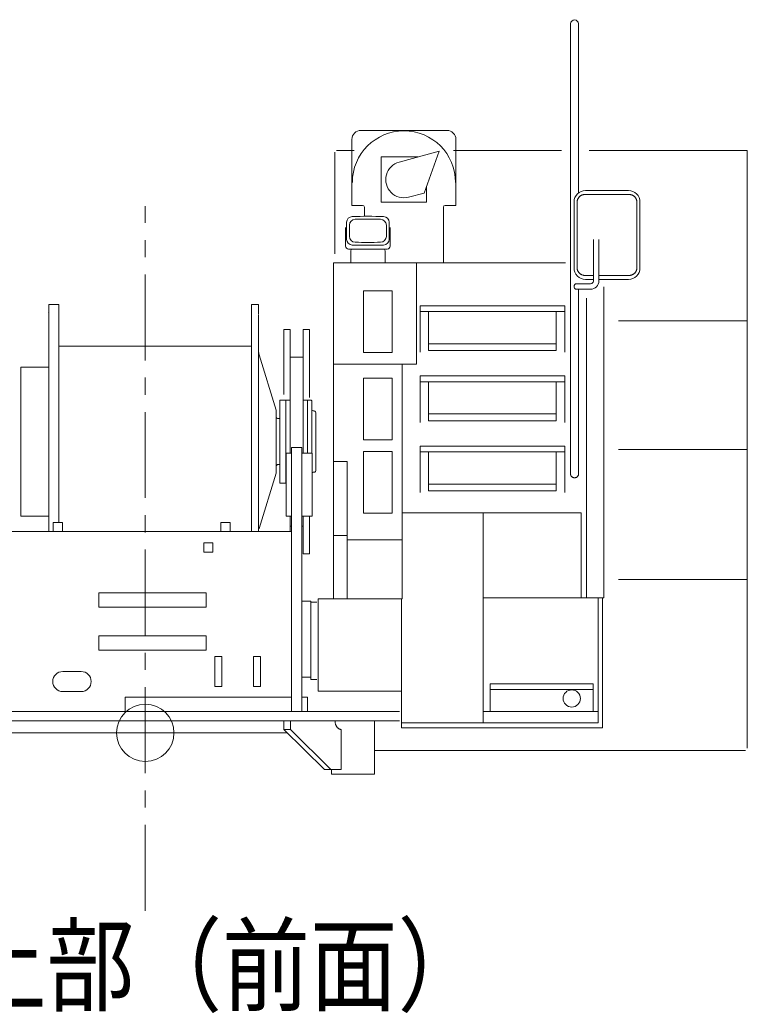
# Model space of a CAD drawing. Units: millimetres on the paper. Extents: x -420 to 420, y -297 to 297.
# Drawn here: x -61.5 to -19.2, y -234.3 to -176.5 of the extents above; entities that cross this region are included whole.
import ezdxf
from ezdxf.enums import TextEntityAlignment as Align

# ---------------------------------------------------------------- set-up
doc = ezdxf.new("R2010")
doc.units = ezdxf.units.MM
doc.linetypes.add('CHAIN1', pattern=[8, 5, -1, 1, -1])
doc.layers.add('0-0_0', color=7, linetype='Continuous', lineweight=18)
doc.styles.add('ＭＳ ゴシック', font='')
doc.styles.get('ＭＳ ゴシック').set_extended_font_data('MS Gothic')

msp = doc.modelspace()

# ---------------------------------------------------------------- linework, layer by layer
at = {"layer": '0-0_0'}
for p, q in [((-29.458, -202.96), (-29.458, -176.756)), ((-29.005, -186.597), (-29.005, -176.755)), ((-41.653, -182.959), (-36.653, -182.959)), ((-42.18, -183.485), (-42.18, -187.319)), ((-36.127, -183.485), (-36.127, -187.319)), ((-43.177, -184.224), (-43.177, -190.132)), ((-42.051, -184.124), (-43.077, -184.124)), ((-39.429, -184.797), (-37.102, -184.173)), ((-37.985, -186.601), (-37.102, -184.173)), ((-29.992, -184.124), (-36.279, -184.124)), ((-19.193, -184.124), (-28.386, -184.124)), ((-19.193, -184.124), (-19.193, -218.874)), ((-38.341, -184.502), (-40.47, -184.502)), ((-40.47, -187.135), (-40.47, -184.502)), ((-37.837, -187.135), (-37.837, -186.193)), ((-26.091, -186.453), (-28.591, -186.453)), ((-37.837, -187.135), (-40.47, -187.135)), ((-38.879, -186.841), (-37.985, -186.601)), ((-29.258, -187.12), (-29.258, -190.953)), ((-29.08, -187.12), (-29.08, -190.953)), ((-26.091, -186.676), (-28.591, -186.676)), ((-25.603, -187.12), (-25.603, -190.953)), ((-25.425, -187.12), (-25.425, -190.953)), ((-41.553, -187.319), (-42.18, -187.319)), ((-41.453, -187.419), (-41.453, -187.954)), ((-36.853, -187.419), (-36.853, -190.652)), ((-36.753, -187.319), (-36.127, -187.319)), ((-42.544, -188.596), (-42.544, -189.681)), ((-39.953, -188.596), (-39.953, -189.681)), ((-28.133, -189.303), (-28.133, -191.718)), ((-27.815, -189.303), (-27.815, -191.718)), ((-42.369, -189.857), (-40.128, -189.857)), ((-42.248, -190.652), (-42.248, -189.963)), ((-40.248, -190.652), (-40.248, -189.963)), ((-43.242, -210.19), (-43.242, -190.652)), ((-29.764, -190.652), (-43.242, -190.652)), ((-38.42, -196.559), (-38.42, -190.652)), ((-28.133, -191.397), (-28.591, -191.397)), ((-28.133, -191.62), (-28.591, -191.62)), ((-26.091, -191.397), (-27.815, -191.397)), ((-26.091, -191.62), (-27.815, -191.62)), ((-41.503, -195.881), (-41.503, -192.296)), ((-39.837, -192.296), (-41.503, -192.296)), ((-39.837, -195.881), (-39.837, -192.296)), ((-29.132, -191.877), (-28.293, -191.877)), ((-29.124, -192.195), (-28.293, -192.195)), ((-29.005, -202.96), (-29.005, -192.195)), ((-27.532, -210.137), (-27.532, -192.055)), ((-28.532, -210.137), (-28.532, -192.715)), ((-59.227, -193.087), (-59.81, -193.087)), ((-59.81, -201.053), (-59.81, -193.087)), ((-59.227, -205.757), (-59.227, -193.087)), ((-47.61, -193.087), (-48.027, -193.087)), ((-48.027, -206.29), (-48.027, -193.087)), ((-47.61, -193.617), (-47.61, -193.087)), ((-38.215, -193.152), (-29.798, -193.152)), ((-38.215, -193.152), (-38.215, -195.854)), ((-38.215, -193.485), (-29.798, -193.485)), ((-37.715, -195.757), (-37.715, -193.485)), ((-30.298, -195.757), (-30.298, -193.485)), ((-29.798, -193.152), (-29.798, -195.854)), ((-47.61, -206.29), (-47.61, -193.667)), ((-26.676, -194.032), (-19.193, -194.032)), ((-45.768, -194.533), (-45.768, -201.724)), ((-45.018, -201.724), (-45.018, -194.533)), ((-44.652, -194.533), (-45.018, -194.533)), ((-44.652, -198.492), (-44.652, -194.533)), ((-59.227, -195.502), (-48.027, -195.502)), ((-37.715, -195.364), (-30.298, -195.364)), ((-37.715, -195.757), (-30.298, -195.757)), ((-47.573, -196.006), (-46.584, -199.224)), ((-45.768, -196.137), (-45.018, -196.137)), ((-39.837, -195.881), (-41.503, -195.881)), ((-59.81, -196.72), (-61.427, -196.72)), ((-61.427, -201.053), (-61.427, -196.72)), ((-38.42, -196.559), (-43.242, -196.559)), ((-39.253, -206.735), (-39.253, -196.559)), ((-41.503, -200.958), (-41.503, -197.373)), ((-39.837, -197.373), (-41.503, -197.373)), ((-39.837, -200.958), (-39.837, -197.373)), ((-38.215, -197.235), (-38.215, -199.938)), ((-38.215, -197.235), (-29.798, -197.235)), ((-29.798, -197.235), (-29.798, -199.938)), ((-38.215, -197.569), (-29.798, -197.569)), ((-37.715, -199.84), (-37.715, -197.569)), ((-46.02, -198.637), (-45.768, -198.637)), ((-45.018, -198.637), (-44.767, -198.637)), ((-44.767, -198.637), (-44.767, -201.724)), ((-44.567, -198.637), (-44.767, -198.637)), ((-44.517, -198.687), (-44.517, -201.724)), ((-46.584, -202.876), (-46.584, -199.231)), ((-46.418, -199.72), (-46.467, -199.72)), ((-46.402, -199.72), (-46.418, -199.737)), ((-44.365, -199.27), (-44.433, -199.27)), ((-44.282, -202.753), (-44.282, -199.353)), ((-37.715, -199.448), (-30.298, -199.448)), ((-39.837, -200.958), (-41.503, -200.958)), ((-61.427, -205.387), (-61.427, -201.053)), ((-59.81, -201.053), (-59.81, -206.29)), ((-45.693, -201.39), (-45.093, -201.39)), ((-45.693, -216.757), (-45.693, -201.39)), ((-45.093, -216.757), (-45.093, -201.39)), ((-39.25, -210.19), (-39.25, -201.518)), ((-38.215, -201.319), (-38.215, -204.021)), ((-38.215, -201.319), (-29.798, -201.319)), ((-29.798, -201.319), (-29.798, -204.021)), ((-26.676, -201.515), (-19.193, -201.515)), ((-46.01, -205.39), (-46.01, -201.724)), ((-46.01, -201.724), (-45.693, -201.724)), ((-45.093, -201.724), (-44.493, -201.724)), ((-44.493, -205.39), (-44.493, -201.724)), ((-39.837, -201.623), (-41.503, -201.623)), ((-39.837, -205.208), (-39.837, -201.623)), ((-38.215, -201.652), (-29.798, -201.652)), ((-37.715, -203.924), (-37.715, -201.652)), ((-46.418, -202.387), (-46.467, -202.387)), ((-46.418, -202.37), (-46.402, -202.387)), ((-42.448, -202.207), (-43.242, -202.207)), ((-42.448, -202.207), (-42.448, -210.19)), ((-47.573, -206.1), (-46.584, -202.883)), ((-44.365, -202.837), (-44.433, -202.837)), ((-46.02, -203.47), (-46.01, -203.47)), ((-37.715, -203.531), (-30.298, -203.531)), ((-59.81, -205.387), (-61.427, -205.387)), ((-46.01, -205.39), (-45.693, -205.39)), ((-45.768, -205.39), (-45.768, -206.29)), ((-45.093, -205.39), (-44.493, -205.39)), ((-45.018, -207.574), (-45.018, -205.39)), ((-44.652, -207.574), (-44.652, -205.39)), ((-39.25, -205.19), (-28.848, -205.19)), ((-34.55, -205.19), (-34.55, -217.407)), ((-28.848, -205.19), (-28.848, -210.137)), ((-59.543, -205.757), (-59.01, -205.757)), ((-59.543, -206.29), (-59.543, -205.757)), ((-59.01, -206.29), (-59.01, -205.757)), ((-49.793, -206.29), (-49.793, -205.757)), ((-49.793, -205.757), (-49.26, -205.757)), ((-49.26, -206.29), (-49.26, -205.757)), ((-45.768, -205.97), (-45.693, -205.97)), ((-45.093, -205.97), (-45.018, -205.97)), ((-61.993, -206.29), (-45.693, -206.29)), ((-43.242, -206.517), (-42.448, -206.517)), ((-50.793, -207.474), (-50.793, -206.94)), ((-50.793, -206.94), (-50.26, -206.94)), ((-50.26, -207.474), (-50.26, -206.94)), ((-39.292, -206.774), (-42.448, -206.774)), ((-50.793, -207.474), (-50.26, -207.474)), ((-44.652, -207.574), (-45.018, -207.574)), ((-26.676, -209.074), (-19.193, -209.074)), ((-50.66, -209.84), (-56.893, -209.84)), ((-56.893, -210.674), (-56.893, -209.84)), ((-50.66, -210.674), (-50.66, -209.84)), ((-44.143, -210.19), (-44.143, -215.574)), ((-39.25, -210.19), (-44.143, -210.19)), ((-39.29, -210.19), (-39.29, -217.69)), ((-34.55, -210.137), (-27.532, -210.137)), ((-27.86, -210.137), (-27.86, -217.407)), ((-27.61, -210.137), (-27.61, -217.69)), ((-50.66, -210.674), (-56.893, -210.674)), ((-45.093, -210.34), (-44.56, -210.34)), ((-44.56, -214.89), (-44.56, -210.34)), ((-44.227, -210.39), (-44.56, -210.39)), ((-56.893, -213.174), (-56.893, -212.34)), ((-50.66, -212.34), (-56.893, -212.34)), ((-50.66, -213.174), (-50.66, -212.34)), ((-50.66, -213.174), (-56.893, -213.174)), ((-50.152, -215.29), (-50.152, -213.557)), ((-49.735, -213.557), (-50.152, -213.557)), ((-49.735, -215.29), (-49.735, -213.557)), ((-47.485, -213.557), (-47.902, -213.557)), ((-47.902, -215.29), (-47.902, -213.557)), ((-47.485, -215.29), (-47.485, -213.557)), ((-58.993, -214.424), (-57.927, -214.424)), ((-45.093, -214.757), (-44.56, -214.757)), ((-49.735, -215.29), (-50.152, -215.29)), ((-47.485, -215.29), (-47.902, -215.29)), ((-44.227, -214.89), (-44.56, -214.89)), ((-34.143, -216.737), (-34.143, -215.137)), ((-34.143, -215.137), (-28.143, -215.137)), ((-28.143, -216.737), (-28.143, -215.137)), ((-58.993, -215.59), (-57.927, -215.59)), ((-55.36, -216.757), (-55.36, -215.924)), ((-44.76, -216.757), (-44.76, -215.924)), ((-39.29, -215.574), (-44.143, -215.574)), ((-34.143, -215.47), (-28.143, -215.47)), ((-65.01, -216.757), (-39.402, -216.757)), ((-34.55, -216.74), (-27.86, -216.74)), ((-40.86, -217.29), (-40.86, -220.39)), ((-39.29, -217.407), (-27.86, -217.407)), ((-39.29, -217.69), (-27.61, -217.69)), ((-19.293, -219.024), (-40.86, -219.024)), ((-43.36, -220.124), (-43.36, -220.39))]:
    msp.add_line(p, q, dxfattribs=at)
at = {"layer": '0-0_0', "linetype": 'CHAIN1'}
msp.add_line((-54.193, -228.333), (-54.193, -187.356), dxfattribs=at)
at = {"layer": '0-0_0', "color": 2}
msp.add_line((-46.02, -198.637), (-46.363, -198.637), dxfattribs=at)
at = {"layer": '0-0_0', "color": 3}
for p, q in [((-46.363, -199.72), (-46.402, -199.72)), ((-46.363, -202.387), (-46.402, -202.387))]:
    msp.add_line(p, q, dxfattribs=at)
at = {"layer": '0-0_0', "color": 4}
for p, q in [((-55.36, -215.924), (-45.693, -215.924)), ((-45.093, -215.924), (-44.76, -215.924)), ((-65.01, -217.29), (-39.402, -217.29)), ((-46.129, -217.29), (-46.129, -217.79)), ((-45.752, -217.29), (-45.752, -217.79)), ((-64.677, -217.99), (-45.927, -217.99)), ((-46.129, -217.79), (-45.752, -217.79)), ((-46.129, -217.79), (-43.772, -220.124)), ((-45.752, -217.79), (-43.395, -220.124)), ((-42.805, -217.79), (-42.805, -220.124)), ((-43.772, -220.124), (-42.805, -220.124)), ((-43.36, -220.39), (-40.86, -220.39))]:
    msp.add_line(p, q, dxfattribs=at)
at = {"layer": '0-0_0'}
for points in [[(-45.768, -194.533), (-46.135, -194.533), (-46.135, -198.313)], [(-37.715, -199.84), (-30.298, -199.84), (-30.298, -197.569)], [(-39.837, -205.208), (-41.503, -205.208), (-41.503, -201.623)], [(-37.715, -203.924), (-30.298, -203.924), (-30.298, -201.652)]]:
    msp.add_lwpolyline(points, dxfattribs=at)
at = {"layer": '0-0_0', "color": 2}
msp.add_lwpolyline([(-46.02, -198.637), (-46.02, -203.47), (-46.363, -203.47), (-46.363, -198.637)], dxfattribs=at)
at = {"layer": '0-0_0'}
for centre, radius in [((-29.393, -215.99), 0.5), ((-54.193, -217.99), 1.667)]:
    msp.add_circle(centre, radius, dxfattribs=at)
for centre, radius, start, end in [((-29.232, -176.757), 0.227, 0.00004, 180.00004), ((-41.653, -183.485), 0.527, 90, 180), ((-39.153, -185.985), 3, 0, 180), ((-36.653, -183.485), 0.527, 0, 90), ((-39.153, -185.819), 1.058, 105, 285.00003), ((-28.591, -187.12), 0.667, 90, 179.99999), ((-26.091, -187.12), 0.667, 360, 90.00001), ((-26.091, -187.12), 0.667, 360, 90.00001), ((-28.636, -187.122), 0.444, 174.05656, 179.67946), ((-28.635, -187.127), 0.445, 167.87983, 173.50273), ((-28.635, -187.131), 0.446, 161.74082, 167.36372), ((-28.633, -187.135), 0.449, 155.66152, 161.28442), ((-28.632, -187.139), 0.452, 149.66045, 155.28334), ((-28.629, -187.143), 0.456, 143.75178, 149.37468), ((-28.627, -187.147), 0.46, 137.94496, 143.56786), ((-28.624, -187.15), 0.465, 132.2446, 137.8675), ((-28.621, -187.153), 0.469, 126.65078, 132.27368), ((-28.618, -187.156), 0.473, 121.15948, 126.78238), ((-28.614, -187.158), 0.477, 115.76316, 121.38606), ((-28.61, -187.16), 0.481, 110.45142, 116.07432), ((-28.606, -187.162), 0.484, 105.21155, 110.83445), ((-28.602, -187.163), 0.486, 100.0291, 105.652), ((-28.597, -187.164), 0.488, 94.88836, 100.51126), ((-28.593, -187.164), 0.488, 89.77277, 95.39567), ((-26.089, -187.164), 0.488, 84.63285, 90.25785), ((-26.089, -187.164), 0.488, 84.63281, 90.25781), ((-26.085, -187.164), 0.487, 79.51487, 85.13987), ((-26.085, -187.164), 0.487, 79.51482, 85.13982), ((-26.08, -187.163), 0.486, 74.37123, 79.99623), ((-26.08, -187.163), 0.486, 74.37118, 79.99618), ((-26.076, -187.162), 0.484, 69.18538, 74.81038), ((-26.076, -187.162), 0.484, 69.18533, 74.81033), ((-26.072, -187.16), 0.481, 63.94162, 69.56662), ((-26.072, -187.16), 0.481, 63.94157, 69.56657), ((-26.068, -187.158), 0.477, 58.62552, 64.25052), ((-26.068, -187.158), 0.477, 58.62548, 64.25048), ((-26.065, -187.156), 0.473, 53.22444, 58.84944), ((-26.064, -187.156), 0.473, 53.2244, 58.8494), ((-26.061, -187.153), 0.469, 47.72802, 53.35302), ((-26.061, -187.153), 0.469, 47.72798, 53.35298), ((-26.058, -187.15), 0.464, 42.12883, 47.75383), ((-26.058, -187.15), 0.464, 42.12879, 47.75379), ((-26.055, -187.146), 0.46, 36.42296, 42.04796), ((-26.055, -187.146), 0.46, 36.42292, 42.04792), ((-26.053, -187.143), 0.456, 30.61062, 36.23562), ((-26.053, -187.143), 0.456, 30.61058, 36.23558), ((-26.051, -187.139), 0.452, 24.69659, 30.32159), ((-26.051, -187.139), 0.452, 24.69655, 30.32155), ((-26.049, -187.135), 0.449, 18.69047, 24.31547), ((-26.049, -187.135), 0.449, 18.69043, 24.31543), ((-26.048, -187.131), 0.446, 12.60661, 18.23161), ((-26.048, -187.131), 0.446, 12.60657, 18.23157), ((-26.047, -187.126), 0.445, 6.46367, 12.08867), ((-26.047, -187.126), 0.445, 6.46363, 12.08863), ((-26.046, -187.122), 0.444, 0.28378, 5.90878), ((-26.046, -187.122), 0.444, 0.28373, 5.90873), ((-41.553, -187.419), 0.1, 0, 90), ((-36.753, -187.419), 0.1, 90, 180), ((-42.152, -188.3), 0.332, 91.97724, 178.91697), ((-41.976, -188.474), 0.345, 91.59158, 179.29684), ((-41.248, -214.481), 26.528, 88.02267, 91.9774), ((-41.248, -214.66), 26.541, 88.40855, 91.59147), ((-40.521, -188.474), 0.345, 0.70309, 88.40838), ((-40.344, -188.3), 0.332, 1.0829, 88.02272), ((-15.961, -188.795), 26.528, 178.91708, 181.08285), ((-15.782, -188.795), 26.541, 179.29684, 180.7032), ((-66.715, -188.795), 26.541, 359.29678, 0.70314), ((-66.536, -188.795), 26.528, 358.91713, 1.0829), ((-42.152, -189.29), 0.332, 181.08298, 268.02254), ((-41.976, -189.117), 0.345, 180.70316, 268.40842), ((-40.521, -189.117), 0.345, 271.59162, 359.29689), ((-40.344, -189.29), 0.332, 271.97749, 358.91713), ((-42.369, -189.681), 0.175, 179.99996, 269.99995), ((-42.142, -189.963), 0.107, 90, 180), ((-41.248, -163.11), 26.528, 268.0226, 271.97739), ((-41.248, -162.931), 26.541, 268.40853, 271.59145), ((-40.355, -189.963), 0.107, 360, 90), ((-40.128, -189.681), 0.175, 270.00002, 359.99996), ((-28.591, -190.953), 0.667, 179.99999, 270), ((-28.636, -190.95), 0.444, 180.32881, 185.95124), ((-28.635, -190.946), 0.445, 186.50482, 192.12725), ((-28.635, -190.942), 0.447, 192.64295, 198.26538), ((-28.633, -190.938), 0.449, 198.72123, 204.34365), ((-28.632, -190.934), 0.452, 204.72117, 210.3436), ((-28.629, -190.93), 0.456, 210.62863, 216.25105), ((-26.091, -190.953), 0.667, 270.00001, 360), ((-26.091, -190.953), 0.667, 270.00001, 360), ((-26.053, -190.93), 0.456, 323.75183, 329.37472), ((-26.053, -190.93), 0.456, 323.75178, 329.37468), ((-26.051, -190.934), 0.452, 329.66049, 335.28339), ((-26.051, -190.934), 0.452, 329.66045, 335.28334), ((-26.049, -190.938), 0.449, 335.66156, 341.28446), ((-26.049, -190.938), 0.449, 335.66152, 341.28442), ((-26.048, -190.942), 0.446, 341.74086, 347.36376), ((-26.048, -190.942), 0.446, 341.74082, 347.36372), ((-26.047, -190.946), 0.445, 347.87988, 353.50278), ((-26.047, -190.946), 0.445, 347.87983, 353.50273), ((-26.046, -190.951), 0.444, 354.0566, 359.6795), ((-26.046, -190.951), 0.444, 354.05656, 359.67946), ((-28.627, -190.926), 0.46, 216.43421, 222.05664), ((-28.624, -190.923), 0.465, 222.13333, 227.75575), ((-28.621, -190.92), 0.469, 227.72594, 233.34837), ((-28.618, -190.917), 0.473, 233.2161, 238.83853), ((-28.614, -190.914), 0.477, 238.61135, 244.23377), ((-28.61, -190.912), 0.481, 243.92211, 249.54453), ((-28.606, -190.911), 0.484, 249.1611, 254.78353), ((-28.602, -190.909), 0.486, 254.34279, 259.96522), ((-28.597, -190.909), 0.488, 259.48288, 265.10531), ((-28.593, -190.908), 0.488, 264.59793, 270.22036), ((-28.293, -191.718), 0.477, 270.00003, 0.00004), ((-28.293, -191.718), 0.159, 270.00003, 0.00004), ((-26.089, -190.908), 0.488, 269.77282, 275.39571), ((-26.089, -190.908), 0.488, 269.77277, 275.39567), ((-26.085, -190.909), 0.488, 274.88841, 280.5113), ((-26.085, -190.909), 0.488, 274.88836, 280.51126), ((-26.081, -190.909), 0.486, 280.02915, 285.65205), ((-26.081, -190.909), 0.486, 280.0291, 285.652), ((-26.076, -190.911), 0.484, 285.2116, 290.83449), ((-26.076, -190.911), 0.484, 285.21155, 290.83445), ((-26.072, -190.912), 0.481, 290.45147, 296.07437), ((-26.072, -190.912), 0.481, 290.45142, 296.07432), ((-26.068, -190.914), 0.477, 295.76321, 301.3861), ((-26.068, -190.914), 0.477, 295.76316, 301.38606), ((-26.065, -190.917), 0.473, 301.15952, 306.78242), ((-26.065, -190.917), 0.473, 301.15948, 306.78238), ((-26.061, -190.92), 0.469, 306.65083, 312.27372), ((-26.061, -190.92), 0.469, 306.65078, 312.27368), ((-26.058, -190.923), 0.465, 312.24465, 317.86755), ((-26.058, -190.923), 0.465, 312.2446, 317.8675), ((-26.055, -190.926), 0.46, 317.945, 323.5679), ((-26.055, -190.926), 0.46, 317.94496, 323.56786), ((-29.096, -192.035), 0.159, 172.84986, 183.70174), ((-29.097, -192.028), 0.158, 164.4305, 175.28238), ((-29.096, -192.042), 0.158, 181.21859, 192.07047), ((-29.098, -192.048), 0.155, 189.78242, 200.6343), ((-29.099, -192.021), 0.154, 155.71341, 166.56528), ((-29.101, -192.055), 0.151, 198.79174, 209.64362), ((-29.102, -192.015), 0.148, 146.44576, 157.29764), ((-29.105, -192.06), 0.144, 208.50084, 219.35272), ((-29.107, -192.01), 0.142, 136.37562, 147.2275), ((-29.11, -192.065), 0.138, 219.149, 230.00088), ((-29.112, -192.006), 0.135, 125.28281, 136.13469), ((-29.115, -192.069), 0.131, 230.90801, 241.75988), ((-29.118, -192.002), 0.129, 113.04885, 123.90073), ((-29.122, -192.071), 0.126, 243.78823, 254.6401), ((-29.125, -192), 0.124, 99.76241, 110.61429), ((-29.129, -192.073), 0.123, 257.53518, 268.38706), ((-59.827, -193.57), 0.0167, 270, 359.99999), ((-46.777, -195.762), 0.833, 180, 197.09013), ((-44.567, -198.687), 0.05, 359.99999, 90), ((-44.433, -199.187), 0.0833, 180, 270), ((-46.467, -199.603), 0.117, 180, 270), ((-44.365, -199.353), 0.0833, 359.99999, 90), ((-46.467, -202.503), 0.117, 90, 180), ((-44.433, -202.92), 0.0833, 90, 136.04676), ((-44.365, -202.753), 0.0833, 270, 0.00001), ((-29.262, -202.957), 0.196, 180.77388, 192.02388), ((-29.261, -202.951), 0.199, 193.61424, 204.86424), ((-29.259, -202.946), 0.203, 206.01973, 217.26973), ((-29.255, -202.941), 0.209, 217.82032, 229.07032), ((-29.251, -202.937), 0.215, 228.97476, 240.22476), ((-29.246, -202.933), 0.22, 239.54676, 250.79676), ((-29.241, -202.931), 0.224, 249.66776, 260.91776), ((-29.235, -202.93), 0.226, 259.50538, 270.75538), ((-29.229, -202.93), 0.226, 269.24328, 280.49328), ((-29.223, -202.931), 0.224, 279.06957, 290.31957), ((-29.218, -202.933), 0.22, 289.16842, 300.41842), ((-29.213, -202.936), 0.215, 299.70892, 310.95892), ((-29.208, -202.94), 0.209, 310.82546, 322.07546), ((-29.205, -202.945), 0.203, 322.58692, 333.83692), ((-29.203, -202.951), 0.199, 334.95934, 346.20934), ((-29.201, -202.957), 0.196, 347.78052, 359.03052), ((-46.777, -206.345), 0.833, 162.90987, 164.49882), ((-58.993, -215.007), 0.583, 90, 270), ((-57.927, -215.007), 0.583, 270, 90)]:
    msp.add_arc(centre, radius, start, end, dxfattribs=at)
at = {"layer": '0-0_0', "color": 4}
for centre, radius, start, end in [((-42.659, -217.298), 0.5, 179.17704, 184.80204), ((-42.661, -217.312), 0.497, 183.17532, 188.80032), ((-42.663, -217.326), 0.493, 187.23161, 192.85661), ((-42.668, -217.34), 0.486, 191.38577, 197.01077), ((-42.673, -217.353), 0.477, 195.67931, 201.30431), ((-42.68, -217.366), 0.466, 200.15586, 205.78086), ((-42.688, -217.378), 0.454, 204.86118, 210.48618), ((-42.697, -217.389), 0.44, 209.84265, 215.46765), ((-42.707, -217.399), 0.426, 215.14785, 220.77285), ((-42.718, -217.408), 0.411, 220.8216, 226.4466), ((-42.73, -217.416), 0.398, 226.90131, 232.52631), ((-42.743, -217.423), 0.385, 233.40998, 239.03498), ((-42.756, -217.428), 0.373, 240.34745, 245.97245), ((-42.77, -217.432), 0.364, 247.6812, 253.3062), ((-42.784, -217.435), 0.357, 255.33986, 260.96486), ((-42.798, -217.437), 0.354, 263.21321, 268.83821)]:
    msp.add_arc(centre, radius, start, end, dxfattribs=at)

# ---------------------------------------------------------------- texts
at = {"layer": '0-0_0', "style": 'ＭＳ ゴシック', "width": 0.85}
msp.add_text('本体上部（前面）', height=4.399, dxfattribs=at).set_placement((-75.225, -235.032), align=Align.BOTTOM_LEFT)

doc.saveas('drawing.dxf')
